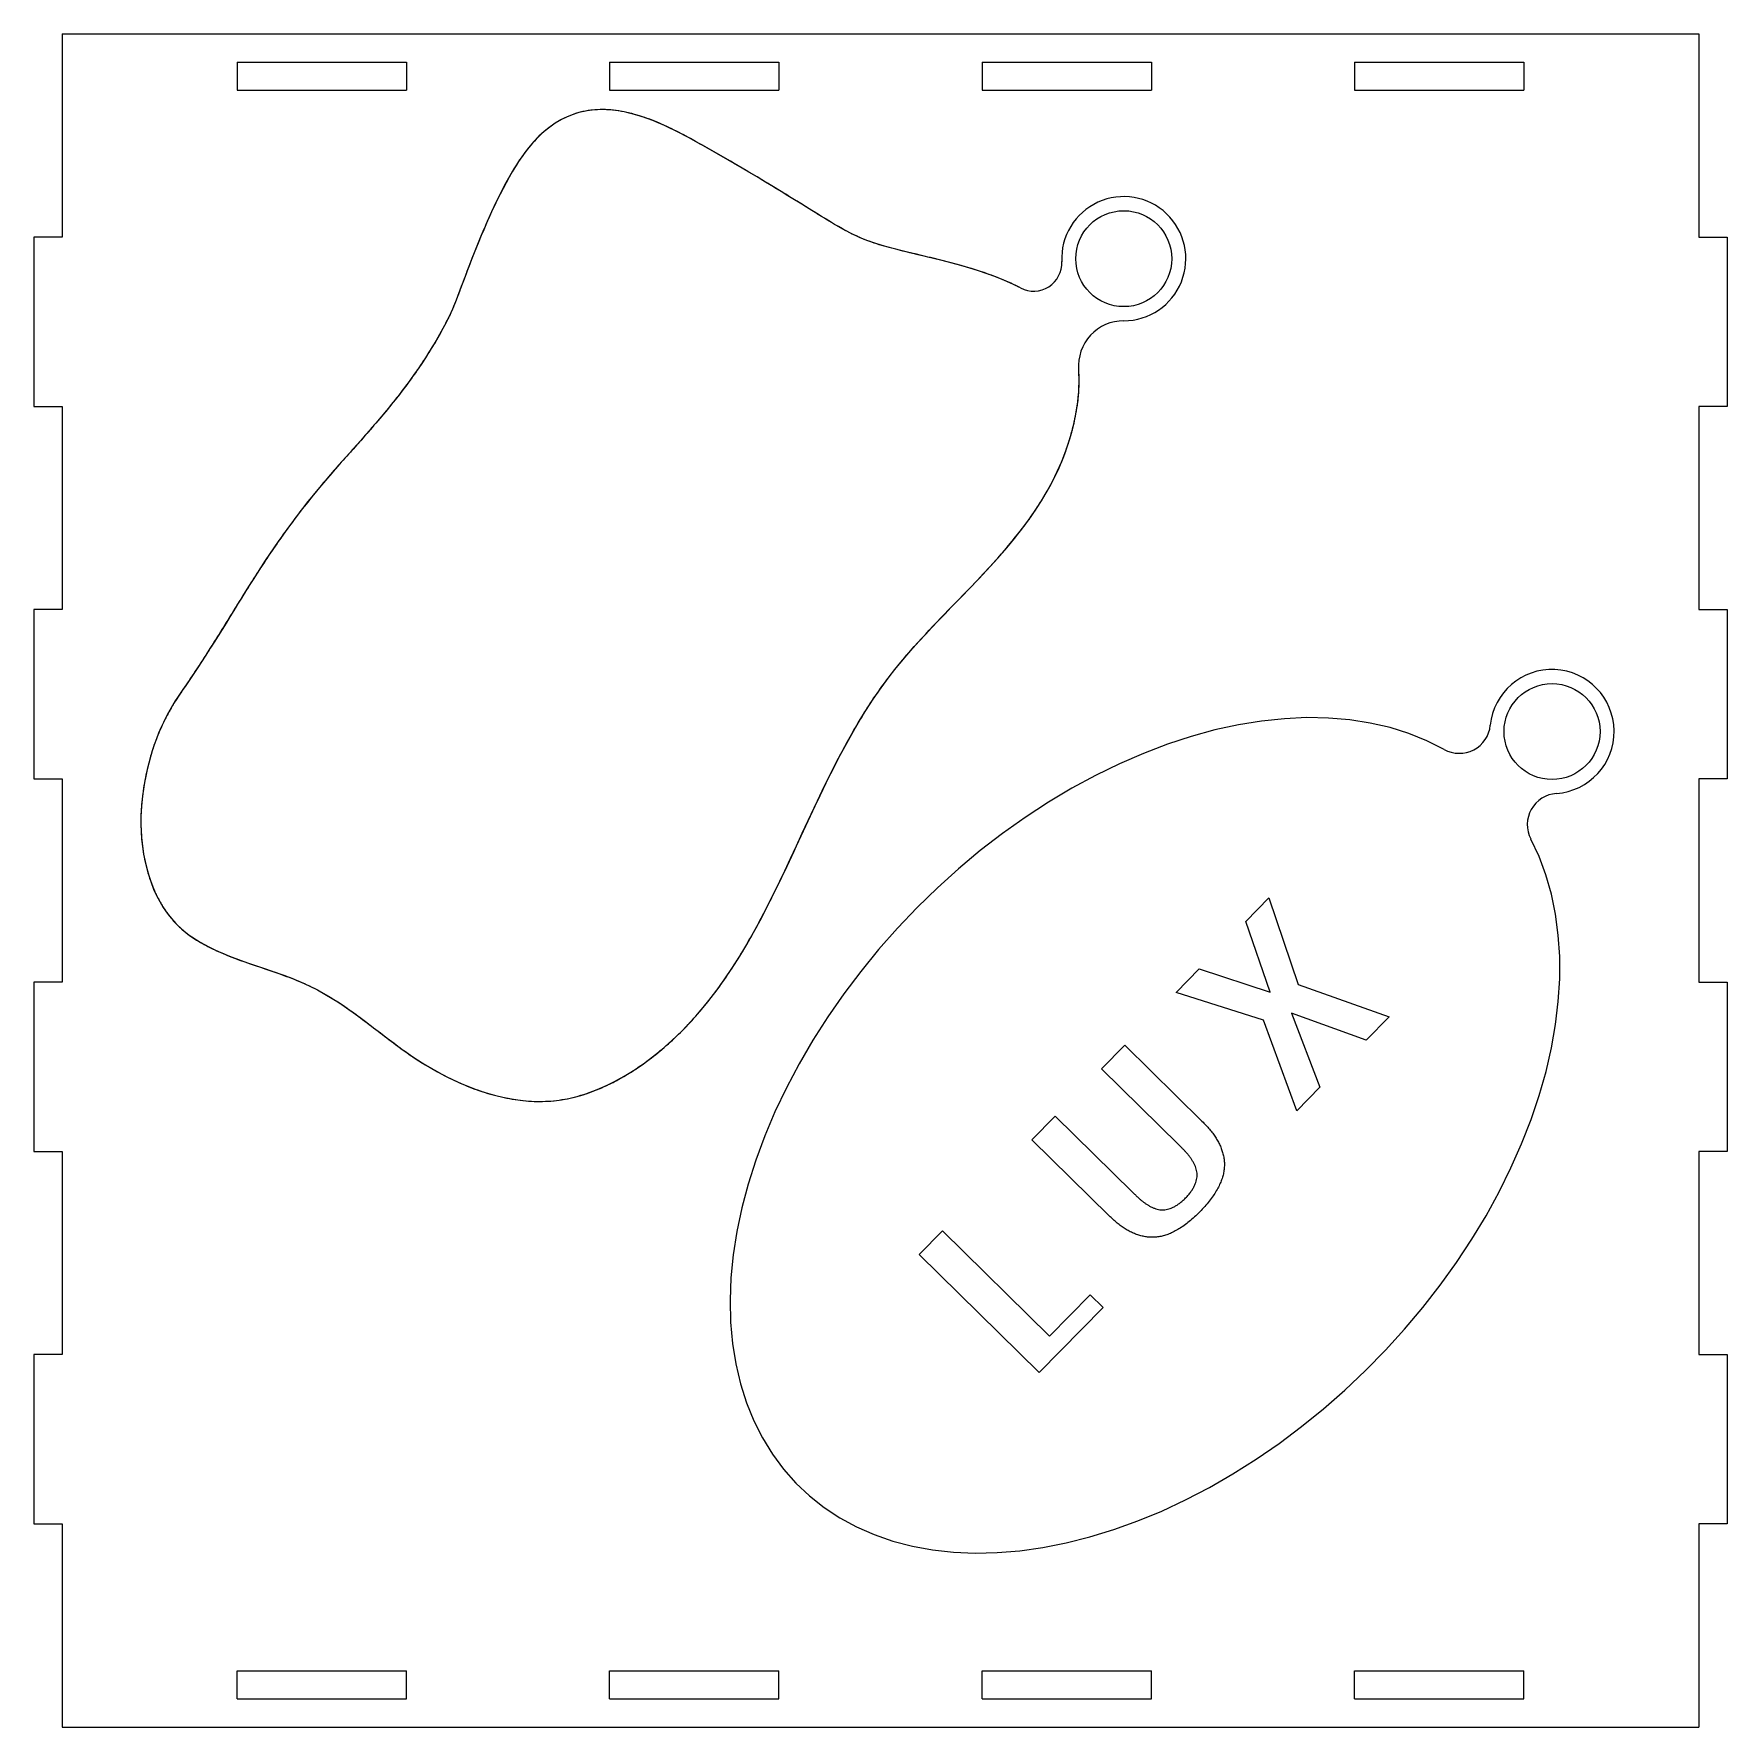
# Model space of a CAD drawing. Header units: millimetres. Extents: x -150 to 150, y -150 to 150.
import ezdxf

# ---------------------------------------------------------------- set-up
doc = ezdxf.new("R2010")
doc.units = ezdxf.units.MM

msp = doc.modelspace()

# ---------------------------------------------------------------- linework, layer by layer
at = {"color": 7, "linetype": 'Continuous', "lineweight": 25}
for p, q in [((-145, 150), (-145, 114)), ((-145, 150), (145, 150)), ((145, 150), (145, 114)), ((-114, 145), (-114, 140)), ((-114, 145), (-84, 145)), ((-84, 145), (-84, 140)), ((-48, 145), (-18, 145)), ((-48, 145), (-48, 140)), ((-18, 145), (-18, 140)), ((18, 145), (48, 145)), ((18, 145), (18, 140)), ((48, 145), (48, 140)), ((84, 145), (114, 145)), ((84, 145), (84, 140)), ((114, 145), (114, 140)), ((-114, 140), (-84, 140)), ((-48, 140), (-18, 140)), ((18, 140), (48, 140)), ((84, 140), (114, 140)), ((-150, 114), (-150, 84)), ((-145, 114), (-150, 114)), ((145, 114), (150, 114)), ((150, 114), (150, 84)), ((-150, 84), (-145, 84)), ((-145, 84), (-145, 48)), ((150, 84), (145, 84)), ((145, 84), (145, 48)), ((-150, 48), (-150, 18)), ((-145, 48), (-150, 48)), ((145, 48), (150, 48)), ((150, 48), (150, 18)), ((-150, 18), (-145, 18)), ((-145, 18), (-145, -18)), ((150, 18), (145, 18)), ((145, 18), (145, -18)), ((64.7, -7.28), (68.82, -3.09)), ((68.82, -3.09), (73.97, -18.44)), ((69.04, -19.77), (64.7, -7.28)), ((-150, -18), (-150, -48)), ((-145, -18), (-150, -18)), ((52.36, -19.83), (56.48, -15.65)), ((56.48, -15.65), (69.04, -19.77)), ((145, -18), (150, -18)), ((150, -18), (150, -48)), ((67.84, -24.77), (52.36, -19.83)), ((73.97, -18.44), (90.1, -24.13)), ((86.02, -28.28), (72.84, -23.5)), ((72.84, -23.5), (77.86, -36.59)), ((73.74, -40.78), (67.84, -24.77)), ((90.1, -24.13), (86.02, -28.28)), ((39.16, -33.38), (43.28, -29.19)), ((43.28, -29.19), (56.96, -42.64)), ((52.85, -46.83), (39.16, -33.38)), ((77.86, -36.59), (73.74, -40.78)), ((26.82, -45.94), (30.94, -41.75)), ((30.94, -41.75), (44.62, -55.2)), ((-150, -48), (-145, -48)), ((-145, -48), (-145, -84)), ((40.51, -59.39), (26.82, -45.94)), ((150, -48), (145, -48)), ((145, -48), (145, -84)), ((6.85, -66.26), (10.96, -62.08)), ((10.96, -62.08), (29.97, -80.75)), ((28.14, -87.18), (6.85, -66.26)), ((29.97, -80.75), (37.17, -73.43)), ((37.17, -73.43), (39.45, -75.67)), ((39.45, -75.67), (28.14, -87.18)), ((-150, -84), (-150, -114)), ((-145, -84), (-150, -84)), ((145, -84), (150, -84)), ((150, -84), (150, -114)), ((-150, -114), (-145, -114)), ((-145, -114), (-145, -150)), ((150, -114), (145, -114)), ((145, -114), (145, -150)), ((-114, -140), (-84, -140)), ((-114, -145), (-114, -140)), ((-84, -145), (-84, -140)), ((-48, -140), (-18, -140)), ((-48, -145), (-48, -140)), ((-18, -145), (-18, -140)), ((18, -140), (48, -140)), ((18, -145), (18, -140)), ((48, -145), (48, -140)), ((84, -140), (114, -140)), ((84, -145), (84, -140)), ((114, -145), (114, -140)), ((-114, -145), (-84, -145)), ((-48, -145), (-18, -145)), ((18, -145), (48, -145)), ((84, -145), (114, -145)), ((-145, -150), (145, -150))]:
    msp.add_line(p, q, dxfattribs=at)
at = {"color": 7, "linetype": 'Continuous', "lineweight": 25, "flags": 128}
msp.add_lwpolyline([(99.85, 23.22), (96.82, 24.74), (93.62, 26.03), (90.27, 27.08), (86.77, 27.89), (83.14, 28.45), (79.39, 28.77), (75.53, 28.85), (71.57, 28.67), (67.53, 28.25), (63.42, 27.58), (59.26, 26.68), (55.05, 25.53), (50.82, 24.14), (46.58, 22.53), (42.33, 20.69), (38.1, 18.63), (33.9, 16.35), (29.75, 13.87), (25.65, 11.19), (21.62, 8.33), (17.67, 5.29), (13.83, 2.08), (10.09, -1.29), (6.48, -4.81), (3, -8.46), (-0.34, -12.23), (-3.51, -16.11), (-6.52, -20.09), (-9.35, -24.16), (-11.99, -28.29), (-14.43, -32.48), (-16.67, -36.71), (-18.7, -40.97), (-20.51, -45.25), (-22.1, -49.52), (-23.45, -53.78), (-24.57, -58.01), (-25.45, -62.2), (-26.09, -66.33), (-26.49, -70.39), (-26.64, -74.36), (-26.55, -78.24), (-26.21, -82.01), (-25.62, -85.66), (-24.8, -89.17), (-23.74, -92.53), (-22.44, -95.73), (-20.91, -98.77), (-19.15, -101.63), (-17.17, -104.29), (-14.98, -106.76), (-12.58, -109.03), (-9.99, -111.08), (-7.2, -112.91), (-4.24, -114.52), (-1.1, -115.9), (2.2, -117.03), (5.64, -117.93), (9.23, -118.59), (12.94, -119), (16.76, -119.16), (20.68, -119.08), (24.69, -118.75), (28.77, -118.17), (32.92, -117.36), (37.11, -116.29), (41.33, -115), (45.58, -113.47), (49.82, -111.71), (54.06, -109.73), (58.27, -107.53), (62.44, -105.13), (66.57, -102.52), (70.62, -99.73), (74.6, -96.75), (78.49, -93.6), (82.26, -90.28), (85.92, -86.82), (89.46, -83.22), (92.84, -79.49), (96.08, -75.65), (99.15, -71.7), (102.05, -67.67), (104.76, -63.56), (107.28, -59.39), (109.59, -55.17), (111.7, -50.92), (113.59, -46.65), (115.26, -42.37), (116.7, -38.11), (117.91, -33.86), (118.88, -29.66), (119.61, -25.51), (120.09, -21.42), (120.33, -17.41), (120.33, -13.49), (120.08, -9.68), (119.59, -5.99), (118.86, -2.43), (117.88, 0.99), (116.67, 4.25), (115.22, 7.35)], dxfattribs=at)
msp.add_lwpolyline([(99.85, 23.22), (96.82, 24.74), (93.62, 26.03), (90.27, 27.08), (86.77, 27.89), (83.14, 28.45), (79.39, 28.77), (75.53, 28.85), (71.57, 28.67), (67.53, 28.25), (63.42, 27.58), (59.26, 26.68), (55.05, 25.53), (50.82, 24.14), (46.58, 22.53), (42.33, 20.69), (38.1, 18.63), (33.9, 16.35), (29.75, 13.87), (25.65, 11.19), (21.62, 8.33), (17.67, 5.29), (13.83, 2.08), (10.09, -1.29), (6.48, -4.81), (3, -8.46), (-0.34, -12.23), (-3.51, -16.11), (-6.52, -20.09), (-9.35, -24.16), (-11.99, -28.29), (-14.43, -32.48), (-16.67, -36.71), (-18.7, -40.97), (-20.51, -45.25), (-22.1, -49.52), (-23.45, -53.78), (-24.57, -58.01), (-25.45, -62.2), (-26.09, -66.33), (-26.49, -70.39), (-26.64, -74.36), (-26.55, -78.24), (-26.21, -82.01), (-25.62, -85.66), (-24.8, -89.17), (-23.74, -92.53), (-22.44, -95.73), (-20.91, -98.77), (-19.15, -101.63), (-17.17, -104.29), (-14.98, -106.76), (-12.58, -109.03), (-9.99, -111.08), (-7.2, -112.91), (-4.24, -114.52), (-1.1, -115.9), (2.2, -117.03), (5.64, -117.93), (9.23, -118.59), (12.94, -119), (16.76, -119.16), (20.68, -119.08), (24.69, -118.75), (28.77, -118.17), (32.92, -117.36), (37.11, -116.29), (41.33, -115), (45.58, -113.47), (49.82, -111.71), (54.06, -109.73), (58.27, -107.53), (62.44, -105.13), (66.57, -102.52), (70.62, -99.73), (74.6, -96.75), (78.49, -93.6), (82.26, -90.28), (85.92, -86.82), (89.46, -83.22), (92.84, -79.49), (96.08, -75.65), (99.15, -71.7), (102.05, -67.67), (104.76, -63.56), (107.28, -59.39), (109.59, -55.17), (111.7, -50.92), (113.59, -46.65), (115.26, -42.37), (116.7, -38.11), (117.91, -33.86), (118.88, -29.66), (119.61, -25.51), (120.09, -21.42), (120.33, -17.41), (120.33, -13.49), (120.08, -9.68), (119.59, -5.99), (118.86, -2.43), (117.88, 0.99), (116.67, 4.25), (115.22, 7.35)], dxfattribs=at)
at = {"color": 7, "linetype": 'Continuous', "lineweight": 25}
for centre in [(43.1, 110.17), (118.98, 26.39)]:
    msp.add_circle(centre, 8.5, dxfattribs=at)
for centre, radius, start, end in [((43.1, 110.17), 11, 270, 182.7724), ((27.14, 109.4), 4.98, 242.387, 2.7724), ((43.1, 91.15), 8.02, 90, 184.5504), ((118.98, 26.39), 11, 273.9902, 174.2071), ((102.54, 28.06), 5.53, 240.9343, 354.2071), ((120.13, 9.9), 5.53, 93.9902, 207.3796)]:
    msp.add_arc(centre, radius, start, end, dxfattribs=at)
for points, knots in [([(24.83, 104.98), (17.44, 108.84), (-7.03, 112.95), (-8.59, 118.05), (-60.88, 146.37), (-74.44, 104.02), (-76.22, 100.37), (-76.4, 100.01), (-82.38, 87.94), (-107.07, 63.4), (-114.34, 46.89), (-128.03, 27.56), (-132.97, 10.56), (-126.61, -12.63), (-99.54, -16.19), (-82.87, -33.44), (-58.5, -42.58), (-19.96, -20.89), (-11, 35.04), (31.52, 62.56), (35.44, 86.43), (35.11, 90.52)], [0.8296664, 0.8296664, 0.8296664, 0.8296664, 0.8780857, 0.9502916, 0.9790638, 0.9979064, 1, 1, 1, 1.0697545, 1.2029682, 1.2218281, 1.2583537, 1.2994342, 1.3539063, 1.4051706, 1.4550247, 1.4983462, 1.6576727, 1.765949, 1.7907745, 1.7907745, 1.7907745, 1.7907745]), ([(24.83, 104.98), (23.71, 105.56), (22.57, 106.08), (20.25, 107.03), (19.08, 107.46), (15.53, 108.64), (13.12, 109.3), (9.48, 110.21), (8.26, 110.5), (5.83, 111.08), (4.61, 111.36), (2.18, 111.96), (0.97, 112.28), (-1.41, 113.02), (-2.58, 113.44), (-4.86, 114.44), (-5.97, 115.02), (-8.17, 116.25), (-9.25, 116.91), (-11.41, 118.24), (-12.48, 118.91), (-14.63, 120.25), (-15.71, 120.91), (-18.95, 122.9), (-21.12, 124.21), (-25.48, 126.79), (-27.67, 128.06), (-30.97, 129.94), (-32.07, 130.57), (-34.29, 131.79), (-35.4, 132.39), (-37.68, 133.51), (-38.83, 134.04), (-41.17, 134.99), (-42.36, 135.4), (-44.19, 135.91), (-44.81, 136.06), (-46.05, 136.31), (-46.68, 136.4), (-48.57, 136.61), (-49.83, 136.63), (-51.41, 136.46), (-51.73, 136.41), (-52.36, 136.3), (-52.66, 136.24), (-53.58, 136.02), (-54.18, 135.84), (-55.36, 135.4), (-55.93, 135.14), (-56.78, 134.69), (-57.05, 134.53), (-57.6, 134.2), (-57.86, 134.02), (-58.64, 133.48), (-59.14, 133.09), (-60.1, 132.26), (-60.56, 131.82), (-61.88, 130.44), (-62.67, 129.46), (-64.12, 127.41), (-64.8, 126.34), (-66.07, 124.16), (-66.67, 123.05), (-68.4, 119.66), (-69.44, 117.35), (-71.42, 112.67), (-72.35, 110.3), (-73.72, 106.72), (-74.16, 105.53), (-74.84, 103.74), (-75.06, 103.14), (-75.53, 101.95), (-75.76, 101.36), (-76.16, 100.5), (-76.29, 100.21), (-76.58, 99.64), (-77.01, 98.8), (-77.45, 97.96), (-78.36, 96.29), (-79, 95.2), (-81, 91.95), (-82.44, 89.85), (-84.73, 86.77), (-85.52, 85.75), (-87.13, 83.74), (-87.96, 82.74), (-90.47, 79.78), (-92.19, 77.84), (-94.78, 74.95), (-95.65, 73.98), (-97.36, 72.03), (-98.2, 71.05), (-100.69, 68.08), (-102.3, 66.05), (-105.41, 61.91), (-106.9, 59.79), (-109.8, 55.48), (-111.2, 53.29), (-113.95, 48.88), (-115.31, 46.66), (-118.05, 42.25), (-119.44, 40.05), (-121.58, 36.8), (-122.31, 35.72), (-123.78, 33.57), (-124.51, 32.5), (-125.54, 30.84), (-125.86, 30.28), (-126.49, 29.14), (-126.78, 28.56), (-127.62, 26.78), (-128.12, 25.58), (-128.99, 23.13), (-129.37, 21.89), (-130.02, 19.38), (-130.29, 18.11), (-130.71, 15.53), (-130.87, 14.23), (-131.04, 11.65), (-131.06, 10.36), (-130.96, 7.77), (-130.84, 6.48), (-130.54, 4.53), (-130.42, 3.89), (-130.14, 2.62), (-129.98, 1.99), (-129.43, 0.12), (-128.98, -1.1), (-128.15, -2.88), (-127.85, -3.47), (-127.2, -4.59), (-126.84, -5.14), (-126.08, -6.19), (-125.68, -6.7), (-124.8, -7.67), (-124.33, -8.14), (-122.86, -9.43), (-121.79, -10.18), (-120.11, -11.19), (-119.53, -11.5), (-118.36, -12.09), (-117.77, -12.37), (-115.98, -13.16), (-114.77, -13.64), (-111.09, -14.98), (-108.6, -15.77), (-104.92, -17.09), (-103.7, -17.55), (-101.92, -18.32), (-101.33, -18.59), (-100.17, -19.16), (-99.6, -19.46), (-97.91, -20.39), (-96.8, -21.07), (-94.64, -22.5), (-93.58, -23.26), (-90.44, -25.58), (-88.39, -27.2), (-85.26, -29.54), (-84.21, -30.3), (-82.06, -31.77), (-80.96, -32.47), (-78.71, -33.8), (-77.56, -34.42), (-75.8, -35.29), (-75.2, -35.57), (-74, -36.1), (-73.39, -36.36), (-71.57, -37.07), (-70.33, -37.5), (-67.82, -38.22), (-66.54, -38.51), (-63.94, -38.95), (-62.64, -39.09), (-60.03, -39.17), (-58.73, -39.13), (-56.77, -38.89), (-56.11, -38.78), (-54.82, -38.53), (-54.18, -38.37), (-52.29, -37.85), (-51.06, -37.41), (-49.24, -36.65), (-48.65, -36.38), (-47.46, -35.81), (-46.88, -35.5), (-45.15, -34.55), (-44.04, -33.86), (-41.89, -32.4), (-40.84, -31.63), (-38.81, -30), (-37.82, -29.15), (-35.9, -27.37), (-34.96, -26.45), (-33.16, -24.54), (-32.3, -23.57), (-29.81, -20.57), (-28.27, -18.48), (-25.38, -14.17), (-24.04, -11.95), (-22.12, -8.53), (-21.5, -7.38), (-20.29, -5.07), (-19.7, -3.9), (-16.79, 1.95), (-14.63, 6.71), (-10.21, 16.19), (-7.94, 20.9), (-4.73, 26.6), (-4.07, 27.73), (-2.71, 29.96), (-2, 31.07), (-0.54, 33.26), (0.22, 34.33), (1.78, 36.43), (2.59, 37.45), (6.74, 42.49), (10.41, 46.23), (17.71, 53.74), (21.33, 57.51), (25.36, 62.66), (26.13, 63.71), (27.63, 65.87), (28.35, 66.98), (30.36, 70.36), (31.52, 72.7), (32.71, 75.75), (32.93, 76.37), (33.35, 77.62), (33.55, 78.25), (34.09, 80.15), (34.39, 81.42), (34.87, 83.99), (35.04, 85.28), (35.21, 87.88), (35.22, 89.19), (35.11, 90.52)], [0, 0, 0, 0, 0.007812, 0.007812, 0.015625, 0.015625, 0.03125, 0.03125, 0.039063, 0.039063, 0.046875, 0.046875, 0.054688, 0.054688, 0.0625, 0.0625, 0.070313, 0.070313, 0.078125, 0.078125, 0.085938, 0.085938, 0.09375, 0.09375, 0.109375, 0.109375, 0.125, 0.125, 0.132813, 0.132813, 0.140625, 0.140625, 0.148438, 0.148438, 0.15625, 0.15625, 0.160156, 0.160156, 0.164063, 0.164063, 0.171875, 0.171875, 0.173828, 0.173828, 0.175781, 0.175781, 0.179688, 0.179688, 0.183594, 0.183594, 0.185547, 0.185547, 0.1875, 0.1875, 0.191406, 0.191406, 0.195313, 0.195313, 0.203125, 0.203125, 0.210938, 0.210938, 0.21875, 0.21875, 0.234375, 0.234375, 0.25, 0.25, 0.257812, 0.257812, 0.261719, 0.261719, 0.265625, 0.265625, 0.267578, 0.267578, 0.269531, 0.273437, 0.273437, 0.28125, 0.28125, 0.296875, 0.296875, 0.304687, 0.304687, 0.3125, 0.3125, 0.328125, 0.328125, 0.335937, 0.335937, 0.34375, 0.34375, 0.359375, 0.359375, 0.375, 0.375, 0.390625, 0.390625, 0.40625, 0.40625, 0.421875, 0.421875, 0.429687, 0.429687, 0.4375, 0.4375, 0.441406, 0.441406, 0.445312, 0.445312, 0.453125, 0.453125, 0.460937, 0.460937, 0.46875, 0.46875, 0.476562, 0.476562, 0.484375, 0.484375, 0.492187, 0.492187, 0.496094, 0.496094, 0.5, 0.5, 0.507812, 0.507812, 0.511719, 0.511719, 0.515625, 0.515625, 0.519531, 0.519531, 0.523437, 0.523437, 0.53125, 0.53125, 0.535156, 0.535156, 0.539062, 0.539062, 0.546875, 0.546875, 0.5625, 0.5625, 0.570312, 0.570312, 0.574219, 0.574219, 0.578125, 0.578125, 0.585937, 0.585937, 0.59375, 0.59375, 0.609375, 0.609375, 0.617187, 0.617187, 0.625, 0.625, 0.632812, 0.632812, 0.636719, 0.636719, 0.640625, 0.640625, 0.648437, 0.648437, 0.65625, 0.65625, 0.664062, 0.664062, 0.671875, 0.671875, 0.675781, 0.675781, 0.679687, 0.679687, 0.6875, 0.6875, 0.691406, 0.691406, 0.695312, 0.695312, 0.703125, 0.703125, 0.710937, 0.710937, 0.71875, 0.71875, 0.726562, 0.726562, 0.734375, 0.734375, 0.75, 0.75, 0.765625, 0.765625, 0.773437, 0.773437, 0.78125, 0.78125, 0.8125, 0.8125, 0.84375, 0.84375, 0.851562, 0.851562, 0.859375, 0.859375, 0.867187, 0.867187, 0.875, 0.875, 0.90625, 0.90625, 0.9375, 0.9375, 0.945312, 0.945312, 0.953125, 0.953125, 0.96875, 0.96875, 0.972656, 0.972656, 0.976562, 0.976562, 0.984375, 0.984375, 0.992187, 0.992187, 1, 1, 1, 1]), ([(56.96, -42.64), (57.2, -42.88), (57.65, -43.34), (58.28, -44.05), (58.85, -44.75), (59.34, -45.45), (59.77, -46.16), (60.14, -46.89), (60.44, -47.64), (60.68, -48.41), (60.85, -49.19), (60.94, -49.98), (60.93, -50.78), (60.84, -51.58), (60.66, -52.4), (60.37, -53.24), (59.99, -54.11), (59.67, -54.68), (59.5, -54.98)], [0, 0, 0, 0, 0.072324, 0.140715, 0.206112, 0.26772, 0.327084, 0.385935, 0.444503, 0.502975, 0.561118, 0.618299, 0.675873, 0.733804, 0.793923, 0.857701, 0.926397, 1, 1, 1, 1]), ([(44.62, -55.2), (44.78, -55.35), (45.09, -55.65), (45.53, -56.06), (45.94, -56.43), (46.32, -56.77), (46.71, -57.06), (47.12, -57.35), (47.57, -57.61), (48.04, -57.87), (48.52, -58.08), (49, -58.24), (49.46, -58.34), (49.92, -58.37), (50.38, -58.35), (50.86, -58.25), (51.36, -58.1), (51.89, -57.88), (52.43, -57.58), (52.97, -57.21), (53.52, -56.76), (54.06, -56.25), (54.57, -55.71), (55, -55.14), (55.37, -54.6), (55.65, -54.05), (55.86, -53.52), (56.01, -53.01), (56.1, -52.53), (56.11, -52.07), (56.06, -51.62), (55.96, -51.15), (55.8, -50.68), (55.56, -50.2), (55.31, -49.73), (55.03, -49.29), (54.75, -48.88), (54.44, -48.5), (54.11, -48.12), (53.73, -47.72), (53.3, -47.28), (53, -46.98), (52.85, -46.83)], [0, 0, 0, 0, 0.029939, 0.057204, 0.082127, 0.104407, 0.126019, 0.148452, 0.172027, 0.196547, 0.220887, 0.243363, 0.264774, 0.284886, 0.305191, 0.327212, 0.35075, 0.37632, 0.403934, 0.433779, 0.465444, 0.4998, 0.53433, 0.566239, 0.595838, 0.623638, 0.64933, 0.672955, 0.694895, 0.71518, 0.735332, 0.756573, 0.779189, 0.803309, 0.827935, 0.851362, 0.873921, 0.89532, 0.917746, 0.942654, 0.970068, 1, 1, 1, 1]), ([(59.5, -54.98), (59.31, -55.28), (58.92, -55.92), (58.23, -56.85), (57.44, -57.78), (56.57, -58.72), (55.65, -59.6), (54.73, -60.41), (53.81, -61.12), (52.91, -61.71), (52.03, -62.22), (51.16, -62.61), (50.33, -62.92), (49.51, -63.11), (48.71, -63.21), (47.92, -63.23), (47.13, -63.16), (46.34, -63.01), (45.56, -62.78), (44.81, -62.49), (44.07, -62.14), (43.35, -61.72), (42.64, -61.24), (41.94, -60.68), (41.21, -60.07), (40.74, -59.62), (40.51, -59.39)], [0, 0, 0, 0, 0.046433, 0.095782, 0.148344, 0.204189, 0.259858, 0.312351, 0.361868, 0.408292, 0.451783, 0.492307, 0.530256, 0.565721, 0.599842, 0.633709, 0.667696, 0.702143, 0.736761, 0.771461, 0.806387, 0.841664, 0.878053, 0.916656, 0.95719, 1, 1, 1, 1])]:
    msp.add_open_spline(points, degree=3, knots=knots, dxfattribs=at)

doc.saveas('drawing.dxf')
